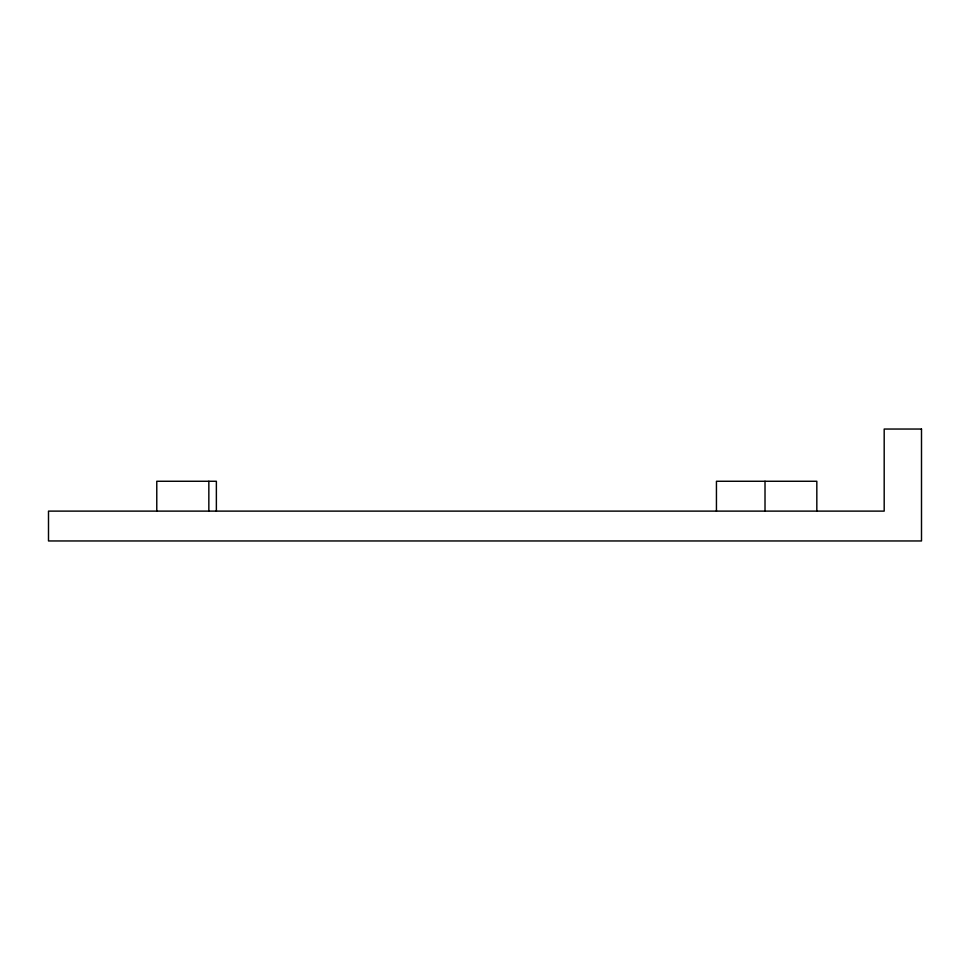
<?xml version="1.0" encoding="UTF-8"?>
<svg xmlns="http://www.w3.org/2000/svg" width="970" height="970" viewBox="0 0 970 970"><rect width="100%" height="100%" fill="white"/><g stroke="black" fill="none" stroke-linecap="round" stroke-linejoin="round"><path stroke-width="1.45" d="M816.825 511.117L816.825 481.265L716.442 481.265L716.442 511.117M765.015 481.265L765.015 511.117M216.371 511.117L216.371 481.265L156.776 481.265L156.776 511.117M208.841 481.265L208.841 511.117M921.5 429.043L884.191 429.043L884.191 511.117L48.5 511.117L48.5 540.957L921.5 540.957L921.5 429.043"/></g></svg>
